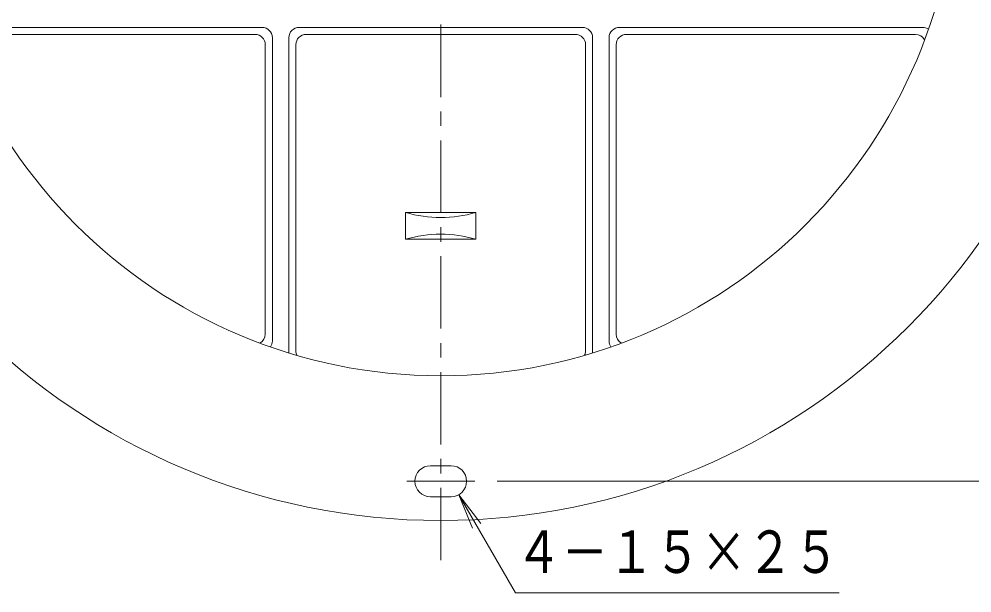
# Model space of a CAD drawing. Units: millimetres, scale not verified. Extents: x -687 to 538, y -936 to 985.
# Drawn here: x -279 to 182.2, y -68.6 to 208.9 of the extents above; entities that cross this region are included whole.
import ezdxf
from ezdxf.enums import TextEntityAlignment as Align

# ---------------------------------------------------------------- set-up
doc = ezdxf.new("R2010")
doc.units = ezdxf.units.MM
doc.header["$LTSCALE"] = 7
doc.linetypes.add('CHAIN1', pattern=[8, 5, -1, 1, -1])
for name, color, linetype, lineweight in [('0-1_躯体', 2, 'Continuous', 18), ('0-2_仕上', 3, 'Continuous', 18), ('0-4_その他', 7, 'Continuous', 18)]:
    doc.layers.add(name, color=color, linetype=linetype, lineweight=lineweight)
doc.styles.add('ＭＳ ゴシック', font='')
doc.styles.get('ＭＳ ゴシック').set_extended_font_data('MS Gothic')

msp = doc.modelspace()

# ---------------------------------------------------------------- linework, layer by layer
at = {"layer": '0-1_躯体'}
for p, q in [((-69.9, -7.133), (-79.9, -7.133)), ((-69.9, -22.133), (-79.9, -22.133))]:
    msp.add_line(p, q, dxfattribs=at)
msp.add_circle((-74.9, 286.367), 320, dxfattribs=at)
for centre, radius, start, end in [((-74.9, 286.367), 249.999, 180.00002, 359.99998), ((-79.9, -14.633), 7.5, 90, 270), ((-69.9, -14.633), 7.5, 270, 90)]:
    msp.add_arc(centre, radius, start, end, dxfattribs=at)
at = {"layer": '0-2_仕上', "linetype": 'CHAIN1'}
for p, q in [((-74.9, -52.82), (-74.9, 625.554)), ((-58.423, -14.633), (-91.377, -14.633))]:
    msp.add_line(p, q, dxfattribs=at)
at = {"layer": '0-2_仕上'}
for p, q in [((-161.4, 204.867), (-308.1, 204.867)), ((-143.4, 204.867), (-6.4, 204.867)), ((11.6, 204.867), (158.3, 204.867)), ((-164.792, 201.474), (-304.697, 201.474)), ((-156.4, 199.867), (-156.4, 53.167)), ((-148.4, 199.867), (-148.4, 47.416)), ((-139.996, 201.474), (-9.803, 201.474)), ((-1.4, 199.867), (-1.4, 47.416)), ((6.6, 199.867), (6.6, 53.167)), ((14.993, 201.474), (154.898, 201.474)), ((-159.792, 196.474), (-159.792, 56.569)), ((-144.996, 196.474), (-144.996, 48.354)), ((-4.803, 196.474), (-4.803, 48.354)), ((9.993, 196.474), (9.993, 56.569))]:
    msp.add_line(p, q, dxfattribs=at)
for points in [[(-91.9, 115.367), (-57.9, 115.367), (-57.9, 102.367)], [(-91.9, 115.367), (-91.9, 102.367), (-57.9, 102.367)]]:
    msp.add_lwpolyline(points, dxfattribs=at)
for centre, radius, start, end in [((-161.4, 199.867), 5, 0, 90), ((-143.4, 199.867), 5, 90, 180), ((-6.4, 199.867), 5, 0, 90), ((11.6, 199.867), 5, 90, 180), ((158.3, 199.867), 5, 55.45013, 90), ((-164.792, 196.474), 5, 0, 90), ((-139.996, 196.474), 5, 90, 180), ((-9.803, 196.474), 5, 0, 90), ((14.993, 196.474), 5, 90, 180), ((154.898, 196.474), 5, 28.60788, 90), ((-74.9, 171.918), 59.052, 253.26866, 286.73134), ((-74.9, 45.815), 59.052, 73.26866, 106.73134), ((-164.792, 56.569), 5, 298.60742, 0), ((14.993, 56.569), 5, 180, 241.39258), ((-161.4, 53.167), 5, 325.4503, 0), ((11.6, 53.167), 5, 180, 214.5497), ((-139.996, 48.354), 5, 180, 204.73224), ((-9.803, 48.354), 5, 335.26776, 0)]:
    msp.add_arc(centre, radius, start, end, dxfattribs=at)
at = {"layer": '0-4_その他'}
for p, q in [((-47.63, -14.633), (367.2, -14.633)), ((-66.15, -21.128), (-55.497, -35.012)), ((-66.15, -21.128), (-59.453, -37.296))]:
    msp.add_line(p, q, dxfattribs=at)
msp.add_lwpolyline([(-66.15, -21.128), (-38.723, -68.633), (117.985, -68.633)], dxfattribs=at)

# ---------------------------------------------------------------- texts
at = {"layer": '0-4_その他', "color": 6, "style": 'ＭＳ ゴシック', "width": 0.8}
msp.add_text('４－１５×２５', height=20.53, dxfattribs=at).set_placement((-38.723, -65.133), align=Align.BOTTOM_LEFT)

doc.saveas('drawing.dxf')
